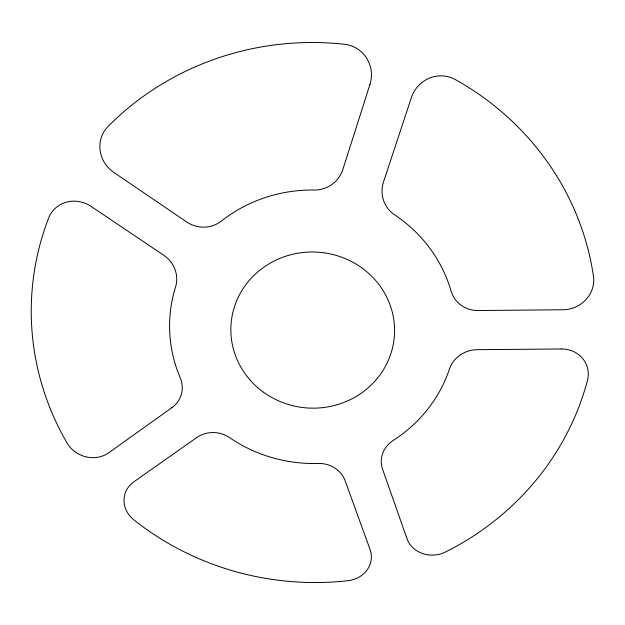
<?xml version="1.0" encoding="UTF-8"?>
<svg xmlns="http://www.w3.org/2000/svg" width="625" height="625" viewBox="0 0 625 625"><rect width="100%" height="100%" fill="white"/><g stroke="black" fill="none" stroke-linecap="round" stroke-linejoin="round"><path stroke-width="0.94" d="M369.961 84.406L342.875 169.422A29.742 29.617 16.3 0 1 314.195 190.023A143.352 136.727 3.2 0 0 221.391 221.062A29.672 28.703 34.5 0 1 186.531 221.875L113.703 172.312A30.43 28.984 45.7 0 1 107.961 126.547A282.523 269.977 3.2 0 1 344.469 44.258A30.945 30.383 -81 0 1 369.961 84.406M411.391 97.516L383.492 182.031A29.781 29.039 -29.9 0 0 394.664 214.852A143.352 136.727 3.2 0 1 450.039 287.68L451.062 291.047A29.188 27.672 -22.2 0 0 478.203 310.547L563.242 309.75A29.516 27.492 -27.8 0 0 593.469 276.328A282.523 269.977 3.2 0 0 455.352 79.57A30.852 29.906 -52.3 0 0 411.391 97.516M171.852 407.711L108.844 452.711A27.844 25.289 20.3 0 1 67.18 443.133A282.523 269.977 3.2 0 1 48.578 218.133A29.727 27.812 36.4 0 1 91.234 206.484L163.664 255.211A29.063 27.477 27.5 0 1 175.547 287.008A143.352 136.727 3.2 0 0 178.867 374.539L180.18 377.719A28.125 26.055 18.6 0 1 171.852 407.711M196.742 437.547L133.883 481.82A27.203 24.508 14 0 0 133.875 519.883A282.523 269.977 3.2 0 0 347.953 580.711A26.773 24 0.3 0 0 370.07 549.5L345.086 480.641A27.273 24.922 2 0 0 318.148 463.445A143.352 136.727 3.2 0 1 229.703 437.695A27.5 25.211 10.9 0 0 196.742 437.547M561.258 348.969L477.094 349.695A28.391 26.422 -14.6 0 0 449.43 369.078A143.352 136.727 3.2 0 1 393.297 440.375A27.578 25.312 -5.6 0 0 382.57 469.227L406.953 538.555A27.078 24.359 -5.9 0 0 445.469 552.008A282.523 269.977 3.2 0 0 587.43 380.648A28.648 26.297 -20.4 0 0 561.258 348.969M263.57 392.281A81.875 78.062 3.2 0 0 393.984 339.859A81.875 78.062 3.2 0 0 280.578 258.117A81.875 78.062 3.2 0 0 263.57 392.281"/></g></svg>
